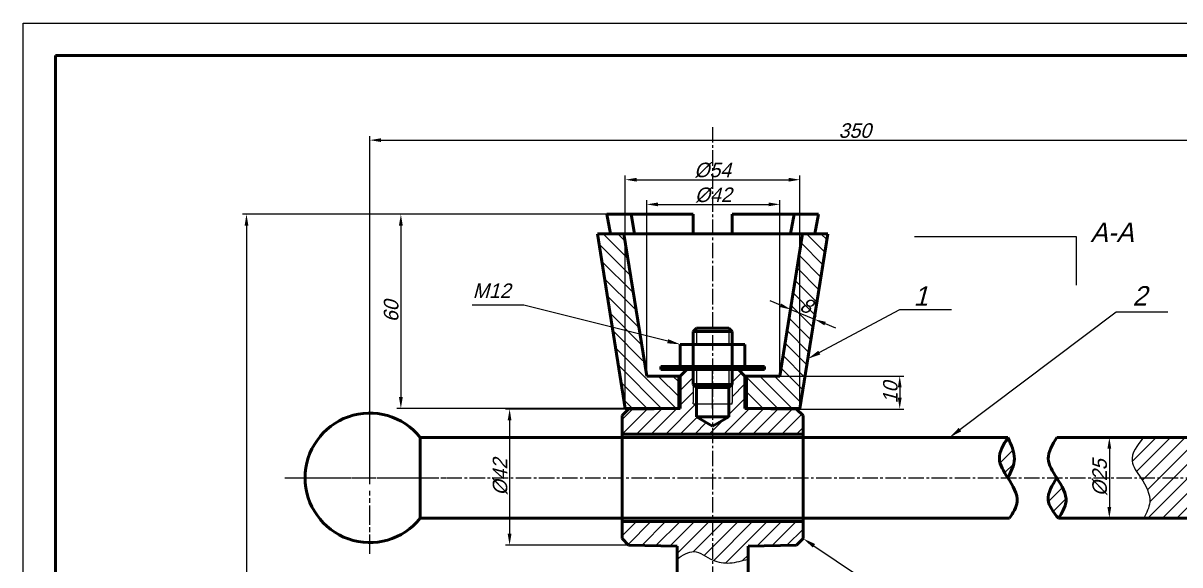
# Model space of a CAD drawing. Header units: millimetres. Extents: x 0 to 594, y 0 to 420.
# Drawn here: x 0 to 357.7, y 252.6 to 420 of the extents above; entities that cross this region are included whole.
import ezdxf
from ezdxf import colors
from ezdxf.entities.mleader import LeaderData, LeaderLine
from ezdxf.math import Vec2, Vec3

# ---------------------------------------------------------------- set-up
doc = ezdxf.new("R2010")
doc.units = ezdxf.units.MM
doc.header["$LTSCALE"] = 0.25
doc.linetypes.add('ACAD_ISO08W100', pattern=[36, 24, -3, 6, -3])
doc.linetypes.add('CENTER2', pattern=[28.575, 19.05, -3.175, 3.175, -3.175])
for name, color, linetype, lineweight in [('2粗实线', 7, 'Continuous', 50), ('3文字', 7, 'Continuous', 25), ('3细实线', 94, 'Continuous', 25), ('6内框', 7, 'Continuous', 50), ('6外框', 7, 'Continuous', 25)]:
    doc.layers.add(name, color=color, linetype=linetype, lineweight=lineweight)
doc.styles.add('3.5号字体', font='g12f13.shx', dxfattribs={"oblique": 15, "height": 4.5, "bigfont": 'gbcbig.shx'})
doc.dimstyles.new('尺寸标注$0', dxfattribs={"dimtxt": 4.5, "dimasz": 3.5, "dimexe": 1.25, "dimexo": 0, "dimtad": 1, "dimtxsty": '3.5号字体', "dimcen": 2.5, "dimadec": 0, "dimazin": 0, "dimtfac": 1, "dimtmove": 0, "dimatfit": 1, "dimfxl": 1, "dimarcsym": 0})

# ---------------------------------------------------------------- blocks, each defined once
blk = doc.blocks.new('*U23')
at = {"layer": '3细实线', "color": 0, "linetype": 'CENTER2', "transparency": 16777216}
blk.add_line((-73.22, 0), (280.33, 0), dxfattribs=at)
blk = doc.blocks.new('*U24')
at = {"layer": '3文字', "color": 0, "linetype": 'ACAD_ISO08W100', "transparency": 16777216}
for p, q in [((0, 4), (0, 23.5)), ((-23.5, 0), (-4, 0)), ((4, 0), (23.5, 0)), ((0, -23.5), (0, -4))]:
    blk.add_line(p, q, dxfattribs=at)
at = {"layer": '3文字', "color": 0, "linetype": 'Continuous', "transparency": 16777216}
for p, q in [((-2, 0), (2, 0)), ((0, -2), (0, 2))]:
    blk.add_line(p, q, dxfattribs=at)
blk = doc.blocks.new('*U28')
at = {"layer": '3文字', "color": 0, "linetype": 'CENTER2', "transparency": 16777216}
blk.add_line((0, 147.45), (0, -198.53), dxfattribs=at)
blk = doc.blocks.new('*D30')
at = {"layer": '3文字', "color": 0, "lineweight": -2, "transparency": 16777216}
for p, q in [((188.03, 360.95), (67.82, 360.95)), ((69.07, 357.45), (69.07, 37.44)), ((168.78, 33.94), (67.82, 33.94))]:
    blk.add_line(p, q, dxfattribs=at)
at = {"layer": '3文字', "color": 0, "transparency": 16777216}
for points in [[(68.49, 357.45), (69.65, 357.45), (69.07, 360.95)], [(68.49, 37.44), (69.65, 37.44), (69.07, 33.94)]]:
    blk.add_solid(points, dxfattribs=at)
at = {"layer": 'Defpoints', "color": 0, "transparency": 16777216}
for p in [(188.03, 360.95), (69.07, 33.94), (168.78, 33.94)]:
    blk.add_point(p, dxfattribs=at)
at = {"layer": '3文字', "color": 0, "transparency": 16777216, "insert": (66.19, 197.45), "char_height": 4.5, "attachment_point": 5, "rotation": 90, "style": '3.5号字体'}
blk.add_mtext('310', dxfattribs=at)
blk = doc.blocks.new('*D32')
at = {"layer": '3文字', "color": 0, "lineweight": -2, "transparency": 16777216}
for p, q in [((180.5, 360.95), (115.57, 360.95)), ((116.82, 357.45), (116.82, 304.45)), ((186.23, 300.95), (115.57, 300.95))]:
    blk.add_line(p, q, dxfattribs=at)
at = {"layer": '3文字', "color": 0, "transparency": 16777216}
for points in [[(116.23, 357.45), (117.4, 357.45), (116.82, 360.95)], [(116.23, 304.45), (117.4, 304.45), (116.82, 300.95)]]:
    blk.add_solid(points, dxfattribs=at)
at = {"layer": 'Defpoints', "color": 0, "transparency": 16777216}
for p in [(180.5, 360.95), (116.82, 300.95), (186.23, 300.95)]:
    blk.add_point(p, dxfattribs=at)
at = {"layer": '3文字', "color": 0, "transparency": 16777216, "insert": (113.83, 330.95), "char_height": 4.5, "attachment_point": 5, "rotation": 90, "style": '3.5号字体'}
blk.add_mtext('60', dxfattribs=at)
blk = doc.blocks.new('*D34')
at = {"layer": '3文字', "color": 0, "lineweight": -2, "transparency": 16777216}
for p, q in [((107.21, 279.51), (107.21, 385.1)), ((110.71, 383.85), (403.71, 383.85)), ((407.21, 279.51), (407.21, 385.1))]:
    blk.add_line(p, q, dxfattribs=at)
at = {"layer": '3文字', "color": 0, "transparency": 16777216}
for points in [[(110.71, 384.43), (110.71, 383.27), (107.21, 383.85)], [(403.71, 384.43), (403.71, 383.27), (407.21, 383.85)]]:
    blk.add_solid(points, dxfattribs=at)
at = {"layer": 'Defpoints', "color": 0, "transparency": 16777216}
for p in [(407.21, 383.85), (107.21, 279.51), (407.21, 279.51)]:
    blk.add_point(p, dxfattribs=at)
at = {"layer": '3文字', "color": 0, "transparency": 16777216, "insert": (257.21, 386.78), "char_height": 4.5, "attachment_point": 5, "style": '3.5号字体'}
blk.add_mtext('350', dxfattribs=at)
blk = doc.blocks.new('*D35')
at = {"layer": '3文字', "color": 0, "lineweight": -2, "transparency": 16777216}
for p, q in [((335.92, 292.01), (337.17, 292.01)), ((335.92, 288.51), (335.92, 270.51)), ((335.92, 267.01), (337.17, 267.01))]:
    blk.add_line(p, q, dxfattribs=at)
at = {"layer": '3文字', "color": 0, "transparency": 16777216}
for points in [[(335.33, 288.51), (336.5, 288.51), (335.92, 292.01)], [(335.33, 270.51), (336.5, 270.51), (335.92, 267.01)]]:
    blk.add_solid(points, dxfattribs=at)
at = {"layer": 'Defpoints', "color": 0, "transparency": 16777216}
for p in [(335.92, 292.01), (335.92, 267.01), (335.92, 267.01)]:
    blk.add_point(p, dxfattribs=at)
at = {"layer": '3文字', "color": 0, "transparency": 16777216, "insert": (332.98, 279.51), "char_height": 4.5, "attachment_point": 5, "rotation": 90, "style": '3.5号字体'}
blk.add_mtext('%%C25', dxfattribs=at)
blk = doc.blocks.new('*D46')
at = {"layer": '3文字', "color": 0, "lineweight": -2, "transparency": 16777216}
for p, q in [((192.83, 310.95), (192.83, 365.26)), ((234.02, 310.95), (234.02, 365.26)), ((196.33, 364.01), (230.52, 364.01))]:
    blk.add_line(p, q, dxfattribs=at)
at = {"layer": '3文字', "color": 0, "transparency": 16777216}
for points in [[(196.33, 364.59), (196.33, 363.42), (192.83, 364.01)], [(230.52, 364.59), (230.52, 363.42), (234.02, 364.01)]]:
    blk.add_solid(points, dxfattribs=at)
at = {"layer": 'Defpoints', "color": 0, "transparency": 16777216}
for p in [(234.02, 364.01), (192.83, 310.95), (234.02, 310.95)]:
    blk.add_point(p, dxfattribs=at)
at = {"layer": '3文字', "color": 0, "transparency": 16777216, "insert": (213.43, 366.88), "char_height": 4.5, "attachment_point": 5, "style": '3.5号字体'}
blk.add_mtext('%%C42', dxfattribs=at)
blk = doc.blocks.new('*D47')
at = {"layer": '3文字', "color": 0, "lineweight": -2, "transparency": 16777216}
for p, q in [((186.23, 300.95), (186.23, 372.88)), ((240.23, 300.95), (240.23, 372.88)), ((189.73, 371.63), (236.73, 371.63))]:
    blk.add_line(p, q, dxfattribs=at)
at = {"layer": '3文字', "color": 0, "transparency": 16777216}
for points in [[(189.73, 372.21), (189.73, 371.04), (186.23, 371.63)], [(236.73, 372.21), (236.73, 371.04), (240.23, 371.63)]]:
    blk.add_solid(points, dxfattribs=at)
at = {"layer": 'Defpoints', "color": 0, "transparency": 16777216}
for p in [(240.23, 371.63), (186.23, 300.95), (240.23, 300.95)]:
    blk.add_point(p, dxfattribs=at)
at = {"layer": '3文字', "color": 0, "transparency": 16777216, "insert": (213.23, 374.56), "char_height": 4.5, "attachment_point": 5, "style": '3.5号字体'}
blk.add_mtext('%%C54', dxfattribs=at)
blk = doc.blocks.new('*D48')
at = {"layer": '3文字', "color": 0, "lineweight": -2, "transparency": 16777216}
for p, q in [((234.22, 332.83), (230.98, 334.16)), ((237.23, 330.95), (237.93, 332.66)), ((237.46, 331.5), (244.77, 328.5)), ((244.55, 327.95), (245.25, 329.66)), ((248.01, 327.17), (251.25, 325.85))]:
    blk.add_line(p, q, dxfattribs=at)
at = {"layer": '3文字', "color": 0, "transparency": 16777216}
for points in [[(234.44, 333.37), (234, 332.29), (237.46, 331.5)], [(248.23, 327.71), (247.79, 326.63), (244.77, 328.5)]]:
    blk.add_solid(points, dxfattribs=at)
at = {"layer": 'Defpoints', "color": 0, "transparency": 16777216}
for p in [(237.23, 330.95), (244.55, 327.95), (244.77, 328.5)]:
    blk.add_point(p, dxfattribs=at)
at = {"layer": '3文字', "color": 0, "transparency": 16777216, "insert": (242.23, 332.73), "char_height": 4.5, "attachment_point": 5, "rotation": 337.7062, "style": '3.5号字体'}
blk.add_mtext('8', dxfattribs=at)
blk = doc.blocks.new('*D49')
at = {"layer": '3文字', "color": 0, "lineweight": -2, "transparency": 16777216}
for p, q in [((234.02, 310.95), (272.34, 310.95)), ((271.09, 307.45), (271.09, 304.27)), ((239.2, 300.77), (272.34, 300.77))]:
    blk.add_line(p, q, dxfattribs=at)
at = {"layer": '3文字', "color": 0, "transparency": 16777216}
for points in [[(270.51, 307.45), (271.68, 307.45), (271.09, 310.95)], [(270.51, 304.27), (271.68, 304.27), (271.09, 300.77)]]:
    blk.add_solid(points, dxfattribs=at)
at = {"layer": 'Defpoints', "color": 0, "transparency": 16777216}
for p in [(234.02, 310.95), (239.2, 300.77), (271.09, 300.77)]:
    blk.add_point(p, dxfattribs=at)
at = {"layer": '3文字', "color": 0, "transparency": 16777216, "insert": (268.22, 305.86), "char_height": 4.5, "attachment_point": 5, "rotation": 90, "style": '3.5号字体'}
blk.add_mtext('10', dxfattribs=at)
blk = doc.blocks.new('*D50')
at = {"layer": '3文字', "color": 0, "lineweight": -2, "transparency": 16777216}
for p, q in [((187.26, 300.77), (149.19, 300.77)), ((150.44, 297.27), (150.44, 262.23)), ((187.26, 258.73), (149.19, 258.73))]:
    blk.add_line(p, q, dxfattribs=at)
at = {"layer": '3文字', "color": 0, "transparency": 16777216}
for points in [[(149.85, 297.27), (151.02, 297.27), (150.44, 300.77)], [(149.85, 262.23), (151.02, 262.23), (150.44, 258.73)]]:
    blk.add_solid(points, dxfattribs=at)
at = {"layer": 'Defpoints', "color": 0, "transparency": 16777216}
for p in [(187.26, 300.77), (150.44, 258.73), (187.26, 258.73)]:
    blk.add_point(p, dxfattribs=at)
at = {"layer": '3文字', "color": 0, "transparency": 16777216, "insert": (147.56, 279.75), "char_height": 4.5, "attachment_point": 5, "rotation": 90, "style": '3.5号字体'}
blk.add_mtext('%%C42', dxfattribs=at)

msp = doc.modelspace()

# ---------------------------------------------------------------- hatches: boundary and pattern name
at = {"layer": '3文字'}
h = msp.add_hatch(dxfattribs=at)
h.set_pattern_fill('ANSI31', color=256)
h.paths.add_polyline_path([(213.231, 293.008), (241.227, 293.008), (241.227, 298.758), (239.199, 300.772), (223.229, 300.951), (223.229, 310.951), (221.229, 312.951), (219.228, 312.951), (219.227, 308.351), (219.225, 302.751), (219.225, 302.351), (218.226, 302.351), (218.227, 298.351), (213.227, 295.464), (208.227, 298.351), (208.225, 302.351), (207.227, 302.351), (207.225, 302.751), (207.228, 312.951), (205.229, 312.951), (203.229, 310.951), (203.229, 300.951), (187.259, 300.772), (185.231, 298.758), (185.231, 293.008)])
h = msp.add_hatch(dxfattribs=at)
h.set_pattern_fill('ANSI31', color=256)
edge = h.paths.add_edge_path()
edge.add_spline(control_points=[(304.532, 279.508), (305.5, 281.448), (307.557, 285.577), (305.572, 289.78), (304.52, 292.008)], knot_values=[0, 0, 0, 0, 6.173913, 13.1359896, 13.1359896, 13.1359896, 13.1359896], degree=3, periodic=0)
edge.add_spline(control_points=[(304.52, 292.008), (303.177, 289.805), (300.604, 285.583), (303.25, 281.503), (304.52, 279.508)], knot_values=[0, 0, 0, 0, 7.0694314, 13.546389, 13.546389, 13.546389, 13.546389], degree=3, periodic=0)
edge.add_line((304.52, 279.508), (304.532, 279.508))
edge = h.paths.add_edge_path()
edge.add_spline(control_points=[(320.164, 267.008), (321.253, 268.71), (323.86, 272.787), (321.196, 277.069), (319.649, 279.498)], knot_values=[13.5572933, 13.5572933, 13.5572933, 13.5572933, 19.208961, 27.09578, 27.09578, 27.09578, 27.09578], degree=3, periodic=0)
edge.add_spline(control_points=[(319.649, 279.498), (318.215, 277.204), (315.493, 272.848), (318.664, 268.884), (320.164, 267.008)], knot_values=[0, 0, 0, 0, 7.280554, 13.8218515, 13.8218515, 13.8218515, 13.8218515], degree=3, periodic=0)
edge = h.paths.add_edge_path()
edge.add_spline(control_points=[(346.401, 292.008), (344.535, 289.547), (341.314, 285.301), (344.488, 281.282), (345.669, 279.508)], knot_values=[0, 0, 0, 0, 8.0804117, 13.9434375, 13.9434375, 13.9434375, 13.9434375], degree=3, periodic=0)
edge.add_line((345.669, 279.508), (361.42, 279.508))
edge.add_line((361.42, 279.508), (364.595, 285.008))
edge.add_line((364.595, 285.008), (366.595, 285.008))
edge.add_line((366.595, 285.008), (366.595, 287.008))
edge.add_line((366.595, 287.008), (370.595, 287.008))
edge.add_line((370.595, 287.008), (386.595, 287.008))
edge.add_line((386.595, 287.008), (391.595, 292.008))
edge.add_line((391.595, 292.008), (346.401, 292.008))
edge = h.paths.add_edge_path()
edge.add_line((391.595, 267.008), (386.595, 272.008))
edge.add_line((386.595, 272.008), (370.595, 272.008))
edge.add_line((370.595, 272.008), (366.595, 272.008))
edge.add_line((366.595, 272.008), (366.595, 274.008))
edge.add_line((366.595, 274.008), (364.595, 274.008))
edge.add_line((364.595, 274.008), (361.42, 279.508))
edge.add_line((361.42, 279.508), (345.669, 279.508))
edge.add_spline(control_points=[(345.669, 279.508), (347.287, 277.078), (349.486, 272.798), (347.425, 268.649), (346.61, 267.008)], knot_values=[13.9434375, 13.9434375, 13.9434375, 13.9434375, 21.9760059, 27.2280976, 27.2280976, 27.2280976, 27.2280976], degree=3, periodic=0)
edge.add_line((346.61, 267.008), (391.595, 267.008))
h.paths.add_polyline_path([(370.595, 272.008), (370.595, 274.008), (366.595, 274.008), (366.595, 272.008)], flags=16)
h.paths.add_polyline_path([(366.595, 287.008), (366.595, 285.008), (370.595, 285.008), (370.595, 287.008)], flags=17)
h = msp.add_hatch(dxfattribs=at)
h.set_pattern_fill('ANSI31', color=256)
edge = h.paths.add_edge_path()
edge.add_spline(control_points=[(202.229, 254.421), (203.99, 255.596), (207.692, 258.064), (211.229, 255.03), (213.229, 254.133)], knot_values=[0, 0, 0, 0, 5.7208215, 12.0191777, 12.0191777, 12.0191777, 12.0191777], degree=3, periodic=0)
edge.add_line((213.229, 254.133), (213.229, 266.008))
edge.add_line((213.229, 266.008), (213.227, 266.008))
edge.add_line((213.227, 266.008), (185.231, 266.008))
edge.add_line((185.231, 266.008), (185.231, 260.758))
edge.add_line((185.231, 260.758), (187.261, 258.734))
edge.add_line((187.261, 258.734), (202.229, 258.421))
edge.add_line((202.229, 258.421), (202.229, 254.421))
edge = h.paths.add_edge_path()
edge.add_line((213.229, 266.008), (213.229, 254.133))
edge.add_spline(control_points=[(213.229, 254.133), (214.95, 253.362), (218.73, 252.829), (222.357, 253.879), (224.229, 254.421)], knot_values=[12.0191777, 12.0191777, 12.0191777, 12.0191777, 17.4406591, 23.2239561, 23.2239561, 23.2239561, 23.2239561], degree=3, periodic=0)
edge.add_line((224.229, 254.421), (224.229, 258.421))
edge.add_line((224.229, 258.421), (239.197, 258.734))
edge.add_line((239.197, 258.734), (241.227, 260.758))
edge.add_line((241.227, 260.758), (241.227, 266.008))
edge.add_line((241.227, 266.008), (213.229, 266.008))
at = {"layer": '3细实线'}
h = msp.add_hatch(dxfattribs=at)
h.set_pattern_fill('ANSI31', color=0, angle=90)
h.paths.add_polyline_path([(185.452, 354.951), (177.596, 354.951), (186.23, 300.951), (202.73, 300.951), (202.73, 310.951), (192.442, 310.951)])
h.paths.add_polyline_path([(248.864, 354.951), (241.008, 354.951), (234.019, 310.951), (223.73, 310.951), (223.73, 300.951), (240.23, 300.951)])

# ---------------------------------------------------------------- linework, layer by layer
for p, q in [((208.215, 325.741), (208.215, 320.751)), ((218.235, 325.741), (218.235, 320.751))]:
    msp.add_line(p, q)
at = {"layer": '2粗实线', "color": 0}
for p, q in [((180.496, 360.951), (181.609, 354.951)), ((207.23, 360.951), (180.496, 360.951)), ((188.026, 360.951), (189.108, 354.951)), ((207.23, 360.951), (207.23, 354.951)), ((213.23, 360.951), (213.229, 360.951)), ((213.23, 360.951), (213.229, 360.951)), ((219.23, 360.951), (245.964, 360.951)), ((219.23, 360.951), (219.23, 354.951)), ((238.434, 360.951), (237.352, 354.951)), ((245.964, 360.951), (244.852, 354.951)), ((186.23, 300.951), (177.596, 354.951)), ((213.23, 354.951), (177.596, 354.951)), ((192.834, 310.951), (185.799, 354.951)), ((213.23, 354.951), (248.864, 354.951)), ((234.019, 310.951), (241.008, 354.951)), ((240.23, 300.951), (248.864, 354.951)), ((178.23, 350.951), (186.23, 300.951)), ((240.43, 350.951), (234.03, 310.951)), ((248.23, 350.951), (240.23, 300.951)), ((184.631, 310.951), (184.63, 310.951)), ((184.63, 310.951), (184.631, 310.951)), ((202.73, 310.951), (192.834, 310.951)), ((202.73, 300.951), (202.73, 310.951)), ((223.73, 300.951), (223.73, 310.951)), ((223.73, 310.951), (234.03, 310.951)), ((241.829, 310.951), (241.83, 310.951)), ((241.83, 310.951), (241.829, 310.951)), ((122.82, 292.008), (185.231, 292.008)), ((122.82, 292.008), (122.82, 267.008)), ((200.354, 292.008), (304.52, 292.008)), ((319.643, 292.008), (391.595, 292.008)), ((122.82, 267.008), (185.752, 267.008)), ((200.875, 267.008), (305.042, 267.008)), ((320.164, 267.008), (391.595, 267.008))]:
    msp.add_line(p, q, dxfattribs=at)
at = {"layer": '2粗实线'}
for p, q in [((207.225, 324.751), (208.215, 325.741)), ((208.215, 325.741), (218.235, 325.741)), ((219.225, 324.751), (218.235, 325.741)), ((207.225, 320.751), (207.225, 324.751)), ((207.225, 324.751), (219.225, 324.751)), ((219.225, 324.751), (219.225, 320.751)), ((203.229, 313.951), (203.225, 320.751)), ((203.225, 320.751), (207.225, 320.751)), ((207.229, 313.951), (207.225, 320.751)), ((207.225, 320.751), (219.225, 320.751)), ((219.225, 320.751), (219.229, 313.951)), ((223.225, 320.751), (219.225, 320.751)), ((223.229, 313.951), (223.225, 320.751)), ((203.229, 313.951), (197.229, 313.951)), ((197.229, 313.951), (197.229, 312.951)), ((197.229, 312.951), (213.229, 312.951)), ((207.229, 313.951), (203.229, 313.951)), ((203.229, 310.951), (205.229, 312.951)), ((203.229, 310.951), (205.229, 312.951)), ((205.229, 312.951), (213.229, 312.951)), ((205.229, 312.951), (207.228, 312.951)), ((207.228, 312.951), (207.227, 308.351)), ((207.229, 313.951), (219.229, 313.951)), ((221.229, 312.951), (213.229, 312.951)), ((229.229, 312.951), (213.229, 312.951)), ((219.227, 308.351), (219.228, 312.951)), ((219.229, 313.951), (223.229, 313.951)), ((223.229, 310.951), (221.229, 312.951)), ((223.229, 313.951), (229.229, 313.951)), ((229.229, 313.951), (229.229, 312.951)), ((203.229, 310.951), (202.73, 310.951)), ((203.229, 300.951), (203.229, 310.951)), ((203.229, 300.951), (203.229, 310.951)), ((207.227, 308.351), (219.227, 308.351)), ((207.227, 308.351), (208.225, 307.423)), ((218.225, 307.453), (219.227, 308.351)), ((223.229, 300.951), (223.229, 310.951)), ((223.73, 310.951), (223.229, 310.951)), ((208.225, 307.423), (218.225, 307.453)), ((208.225, 307.423), (208.227, 298.351)), ((218.227, 298.351), (218.225, 307.453)), ((185.231, 298.758), (187.259, 300.772)), ((186.23, 300.951), (203.229, 300.951)), ((187.259, 300.772), (203.229, 300.951)), ((203.229, 300.951), (202.73, 300.951)), ((213.23, 300.951), (213.227, 300.951)), ((213.229, 300.951), (213.23, 300.951)), ((223.802, 300.951), (223.229, 300.951)), ((223.229, 300.951), (239.199, 300.772)), ((223.802, 300.951), (240.23, 300.951)), ((241.227, 298.758), (239.199, 300.772)), ((239.199, 300.772), (241.227, 298.758)), ((185.231, 260.758), (185.231, 298.758)), ((208.227, 298.351), (213.227, 295.464)), ((208.227, 298.351), (218.227, 298.351)), ((218.227, 298.351), (213.227, 295.464)), ((241.227, 260.758), (241.227, 298.758)), ((185.231, 293.008), (213.231, 293.008)), ((185.231, 267.508), (185.231, 292.008)), ((185.231, 292.008), (213.231, 292.008)), ((200.354, 292.008), (185.231, 292.008)), ((241.227, 293.008), (213.227, 293.008)), ((241.227, 292.008), (213.227, 292.008)), ((241.227, 267.508), (241.227, 292.008)), ((185.231, 260.758), (185.231, 267.508)), ((185.231, 266.008), (213.231, 266.008)), ((200.875, 267.008), (185.752, 267.008)), ((241.227, 266.008), (213.227, 266.008)), ((241.227, 260.758), (241.227, 267.508)), ((185.231, 260.758), (185.231, 260.758)), ((185.231, 260.758), (187.261, 258.734)), ((202.229, 258.421), (187.261, 258.734)), ((202.229, 250.421), (202.229, 258.421)), ((213.229, 260.758), (213.227, 260.758)), ((213.229, 260.758), (213.231, 260.758)), ((224.229, 258.421), (239.197, 258.734)), ((224.229, 250.421), (224.229, 258.421)), ((241.227, 260.758), (239.197, 258.734)), ((241.227, 260.758), (241.227, 260.758))]:
    msp.add_line(p, q, dxfattribs=at)
at = {"layer": '2粗实线', "color": 0}
msp.add_arc((107.207, 279.508), 20, 38.68219, 321.31781, dxfattribs=at)
for points in [[(304.52, 292.008), (301.913, 285.437), (304.52, 279.508), (307.388, 272.15), (305.042, 267.008)], [(304.52, 292.008), (306.54, 285.346), (304.527, 279.498)], [(319.643, 292.008), (317.036, 285.437), (319.643, 279.508), (322.511, 272.15), (320.164, 267.008)], [(319.649, 279.498), (316.983, 272.724), (320.164, 267.008)]]:
    msp.add_spline(points, degree=3, dxfattribs=at)
at = {"layer": '3文字'}
for p, q in [((275.61, 354.031), (325.61, 354.031)), ((325.61, 354.031), (325.61, 339.031)), ((207.228, 312.951), (207.225, 302.751)), ((207.229, 312.951), (208.229, 312.951)), ((207.229, 312.951), (209.229, 312.951)), ((207.229, 312.951), (208.229, 312.951)), ((208.225, 312.951), (208.225, 302.351)), ((218.225, 312.951), (218.225, 298.35)), ((219.228, 312.951), (219.225, 302.751)), ((207.227, 308.351), (219.227, 308.351)), ((207.227, 308.351), (208.225, 307.423)), ((218.225, 307.453), (219.227, 308.351)), ((208.225, 307.423), (218.225, 307.453)), ((207.227, 302.351), (207.225, 302.751)), ((207.227, 302.351), (219.227, 302.351)), ((208.225, 302.351), (208.227, 298.351)), ((219.225, 302.351), (219.225, 302.751)), ((218.227, 298.351), (208.227, 298.351))]:
    msp.add_line(p, q, dxfattribs=at)
msp.add_spline([(202.229, 254.421), (207.477, 256.699), (213.229, 254.133), (218.572, 253.217), (224.229, 254.421)], degree=3, dxfattribs=at)
at = {"layer": '3细实线', "color": 0}
for q in [(213.23, 312.951), (213.23, 312.951), (213.23, 310.951), (213.23, 310.951)]:
    msp.add_line((213.23, 300.951), q, dxfattribs=at)
msp.add_spline([(346.401, 292.008), (342.949, 284.702), (345.669, 279.508), (348.389, 271.95), (346.61, 267.008)], degree=3, dxfattribs=at)
at = {"layer": '6内框'}
for p, q in [((584, 410), (10, 410)), ((10, 410), (10, 10))]:
    msp.add_line(p, q, dxfattribs=at)
at = {"layer": '6外框'}
for p, q in [((0, 0), (0, 420)), ((0, 420), (594, 420))]:
    msp.add_line(p, q, dxfattribs=at)

# ---------------------------------------------------------------- block references
at = {"layer": '3文字', "linetype": 'CENTER2'}
msp.add_blockref('*U28', (213.229, 240.421), dxfattribs=at)
at = {"layer": '3文字', "color": 0, "linetype": 'ACAD_ISO08W100'}
msp.add_blockref('*U24', (107.207, 279.508), dxfattribs=at)
at = {"layer": '3细实线', "color": 0, "linetype": 'CENTER2'}
msp.add_blockref('*U23', (154.156, 279.508), dxfattribs=at)

# ---------------------------------------------------------------- texts
at = {"layer": '3文字', "attachment_point": 1, "style": '3.5号字体'}
for s, width, gutter_width, insert, char_height in [('A-A', 31.19566, 17.5, (330.063, 358.371), 6), ('M12', 15.79247, 22.5, (139.029, 339.561), 4.5), ('1', 21.318, 17.5, (275.361, 338.71), 6), ('2', 21.318, 17.5, (343.088, 338.746), 6)]:
    msp.add_mtext_dynamic_manual_height_columns(s, width=width, gutter_width=gutter_width, heights=[0], dxfattribs=dict(at, insert=insert, char_height=char_height))

# ---------------------------------------------------------------- dimensions: what is measured, and where the dimension line sits
at = {"layer": '3文字'}
for base, p1, p2, text, picture, middle in [((407.207, 383.848), (107.207, 279.508), (407.207, 279.508), '350', '*D34', (257.207, 386.785)), ((240.23, 371.628), (186.23, 300.951), (240.23, 300.951), '%%C<>', '*D47', (213.23, 374.564)), ((234.019, 364.006), (192.834, 310.951), (234.019, 310.951), '%%C42', '*D46', (213.426, 366.881))]:
    dim = msp.add_linear_dim(base=base, p1=p1, p2=p2, text=text, dimstyle='尺寸标注$0', dxfattribs=at)
    dim.commit()
    dim.dimension.update_dxf_attribs({"geometry": picture, "text_midpoint": middle})
dim = msp.add_linear_dim(base=(69.071, 33.939), p1=(188.026, 360.951), p2=(168.775, 33.939), angle=90, text='310', dimstyle='尺寸标注$0', override={"dimtxsty": '3.5号字体'}, dxfattribs=at)
dim.commit()
dim.dimension.update_dxf_attribs({"geometry": '*D30', "text_midpoint": (66.195, 197.445)})
dim = msp.add_linear_dim(base=(116.815, 300.951), p1=(180.496, 360.951), p2=(186.23, 300.951), angle=90, dimstyle='尺寸标注$0', dxfattribs=at)
dim.commit()
dim.dimension.update_dxf_attribs({"geometry": '*D32', "text_midpoint": (113.825, 330.951)})
dim = msp.add_aligned_dim(p1=(237.23, 330.951), p2=(244.547, 327.951), distance=0.595, text='8', dimstyle='尺寸标注$0', dxfattribs=at)
dim.commit()
dim.dimension.update_dxf_attribs({"geometry": '*D48', "text_midpoint": (242.235, 332.734)})
for base, p1, p2, text, picture, middle in [((271.095, 300.772), (234.019, 310.951), (239.199, 300.772), '10', '*D49', (268.219, 305.862)), ((150.437, 258.734), (187.259, 300.772), (187.261, 258.734), '%%C42', '*D50', (147.562, 279.753)), ((335.917, 267.008), (335.917, 292.008), (335.917, 267.008), '%%C<>', '*D35', (332.982, 279.508))]:
    dim = msp.add_linear_dim(base=base, p1=p1, p2=p2, angle=90, text=text, dimstyle='尺寸标注$0', dxfattribs=at)
    dim.commit()
    dim.dimension.update_dxf_attribs({"geometry": picture, "text_midpoint": middle})

# ---------------------------------------------------------------- leaders
ml = msp.add_multileader_mtext('Standard', dxfattribs=at)
ml.set_content('')
ml.set_leader_properties()
ml.build(insert=Vec2(0, 0))
ml.multileader.update_dxf_attribs({"text_right_attachment_type": 6, "dogleg_length": 16})
ctx = ml.context
ctx.base_point, ctx.char_height, ctx.landing_gap_size, ctx.plane_origin = Vec3(155.24, 333.497), 0.18, 0.09, Vec3(203.225, 320.751)
ctx.right_attachment = 6
notes = []
notes.append((ctx, [(0, (1, 1, 0), (154.821, 332.833), (-1, 0), 16, [(0, [(203.225, 320.751)], 0, [])])]))
ctx.mtext, ml.multileader.dxf.content_type = None, 0
ml = msp.add_multileader_mtext('Standard', dxfattribs=at)
ml.set_content('')
ml.set_leader_properties()
ml.build(insert=Vec2(0, 0))
ml.multileader.update_dxf_attribs({"text_right_attachment_type": 6, "dogleg_length": 16})
ctx = ml.context
ctx.base_point, ctx.char_height, ctx.landing_gap_size, ctx.plane_origin = Vec3(270.593, 331.567), 0.18, 0.09, Vec3(242.688, 316.31)
ctx.right_attachment = 6
notes.append((ctx, [(0, (1, 1, 0), (271.09, 331.488), (1, 0), 16, [(0, [(242.688, 316.31)], 0, [])])]))
ctx.mtext, ml.multileader.dxf.content_type = None, 0
ml = msp.add_multileader_mtext('Standard', dxfattribs=at)
ml.set_content('')
ml.set_leader_properties()
ml.build(insert=Vec2(0, 0))
ml.multileader.update_dxf_attribs({"text_right_attachment_type": 6, "dogleg_length": 16})
ctx = ml.context
ctx.base_point, ctx.char_height, ctx.landing_gap_size, ctx.plane_origin = Vec3(338.028, 330.603), 0.18, 0.09, Vec3(286.53, 292.008)
ctx.right_attachment = 6
notes.append((ctx, [(0, (1, 1, 0), (338.028, 330.807), (1, 0), 16, [(0, [(286.53, 292.008)], 0, [])])]))
ctx.mtext, ml.multileader.dxf.content_type = None, 0
ml = msp.add_multileader_mtext('Standard', dxfattribs=at)
ml.set_content('')
ml.set_leader_properties()
ml.build(insert=Vec2(0, 0))
ml.multileader.update_dxf_attribs({"text_right_attachment_type": 6, "dogleg_length": 16})
ctx = ml.context
ctx.base_point, ctx.char_height, ctx.landing_gap_size, ctx.plane_origin = Vec3(321.797, 205.564), 0.18, 0.09, Vec3(241.227, 260.758)
ctx.right_attachment = 6
notes.append((ctx, [(0, (1, 1, 0), (320.585, 207.553), (1, 0), 16, [(0, [(241.227, 260.758)], 0, [])])]))
ctx.mtext, ml.multileader.dxf.content_type = None, 0
for ctx, leaders in notes:
    for number, flags, end, landing, length, lines in leaders:
        leader = LeaderData()
        leader.index, (leader.has_last_leader_line, leader.has_dogleg_vector, leader.attachment_direction) = number, flags
        leader.last_leader_point, leader.dogleg_vector, leader.dogleg_length = Vec3(end), Vec3(landing), length
        for number, points, colour, breaks in lines:
            line = LeaderLine()
            line.index, line.vertices, line.color, line.breaks = number, Vec3.list(points), colors.encode_raw_color(colour), breaks
            leader.lines.append(line)
        ctx.leaders.append(leader)

doc.saveas('drawing.dxf')
